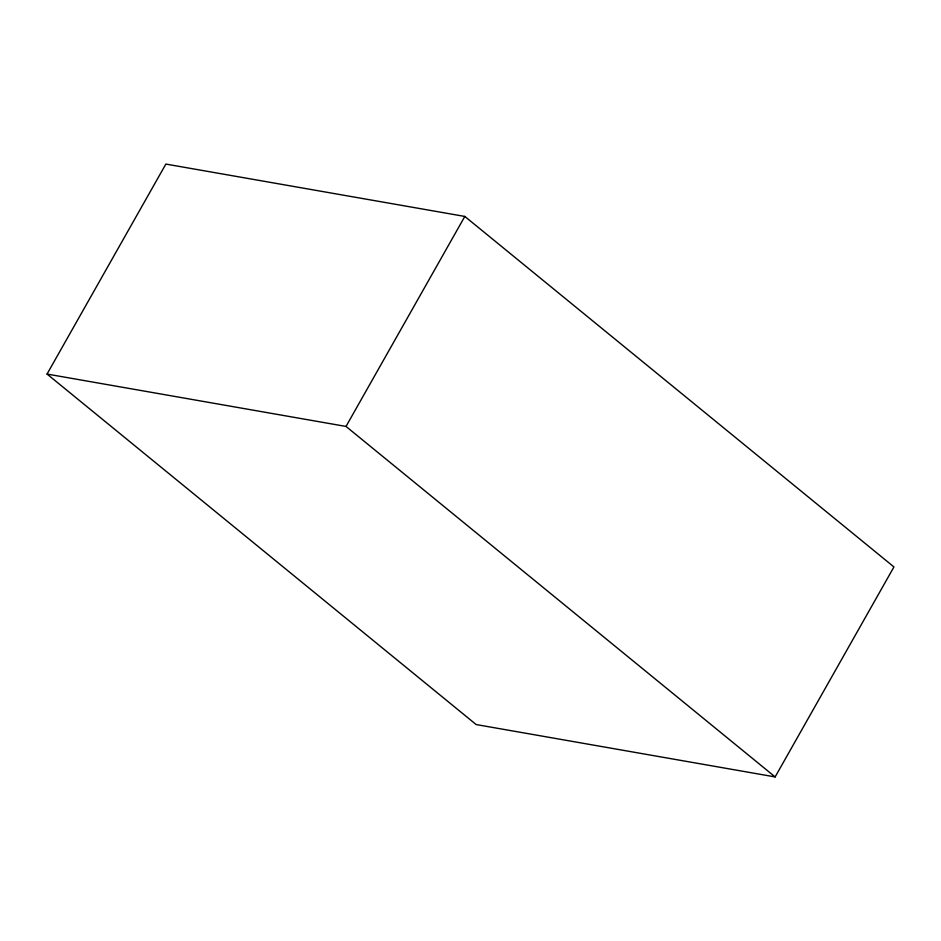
<?xml version="1.0" encoding="UTF-8"?>
<svg xmlns="http://www.w3.org/2000/svg" width="941" height="941" viewBox="0 0 941 941"><rect width="100%" height="100%" fill="white"/><g stroke="black" fill="none" stroke-linecap="round" stroke-linejoin="round"><path stroke-width="1.41" d="M47.05 374.059L165.863 164.075L464.83 216.442L893.95 566.941L775.137 776.925L476.17 724.558L47.05 374.059L346.017 426.438L775.137 776.925M346.017 426.438L464.83 216.442"/></g></svg>
